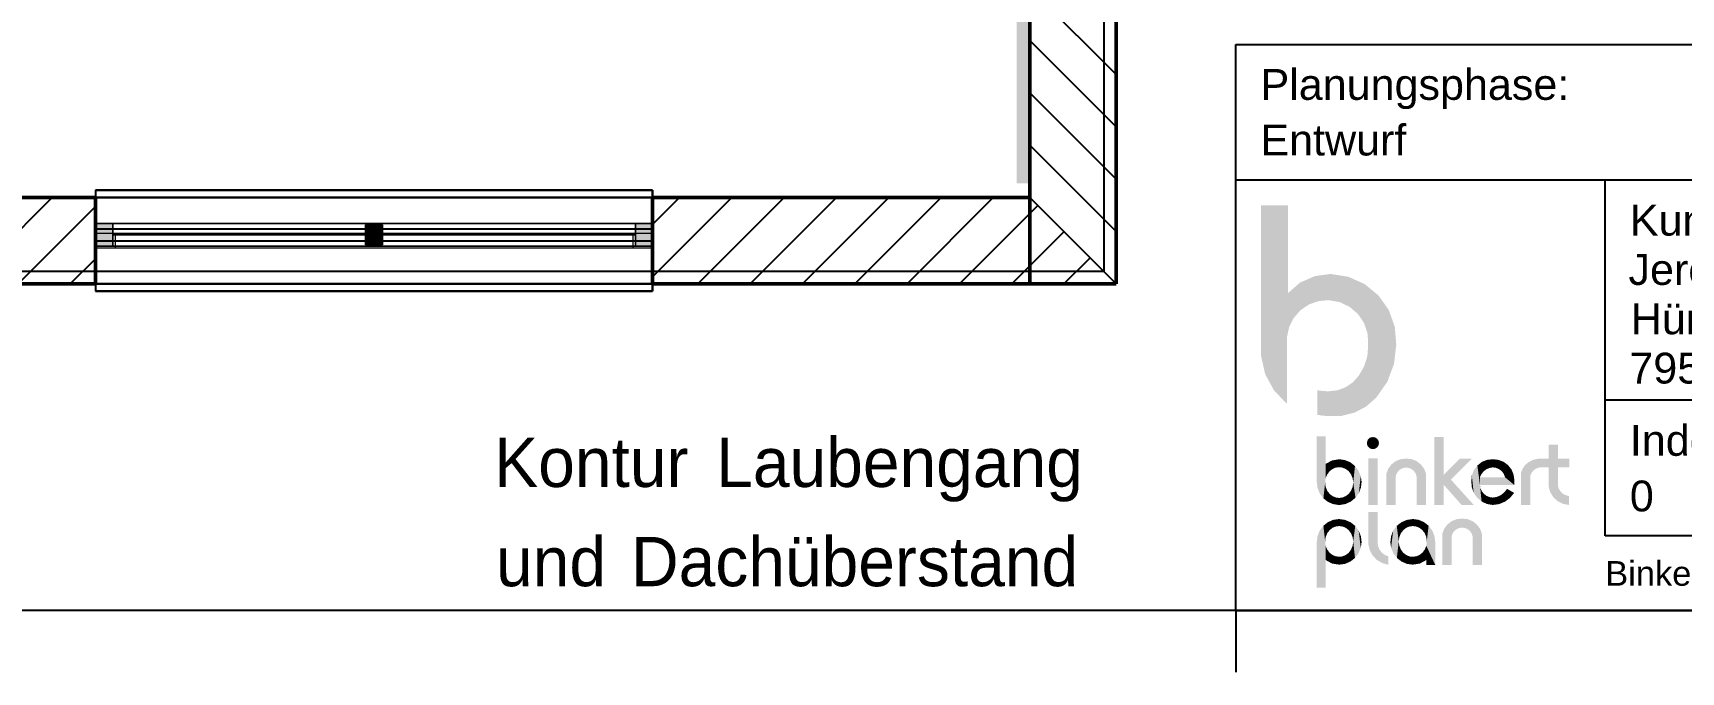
# Model space of a CAD drawing. Extents: x 0 to 756, y -25 to 420.
# Drawn here: x 306.4 to 440.1, y 0 to 51.8 of the extents above; entities that cross this region are included whole.
import ezdxf
from ezdxf.lldxf.tags import DXFTag

# ---------------------------------------------------------------- set-up
doc = ezdxf.new("R2010")
doc.units = 0
doc.layers.get('0').update_dxf_attribs({"lineweight": 25})
doc.layers.get('DEFPOINTS').update_dxf_attribs({"lineweight": 25})
for name, color, linetype, lineweight in [('A_Aussenwand', 7, 'Continuous', 25), ('A_Fenster', 7, 'Continuous', 25), ('ALLGEMEIN01', 7, 'Continuous', 13), ('FENSTER', 7, 'Continuous', 13), ('FENSTERBANK', 7, 'Continuous', 13), ('H_Heizung', 7, 'Continuous', 25), ('PFOSTEN__ST_TZEN', 7, 'Continuous', 13), ('WAND_HOLZ_TRAGEND', 7, 'Continuous', 13), ('X_Plankopf_PB', 7, 'Continuous', 25), ('X_Planrahmen', 7, 'Continuous', 25)]:
    doc.layers.add(name, color=color, linetype=linetype, lineweight=lineweight)
doc.layers.add('A_Geschossdecke', color=7, linetype='Continuous', lineweight=25, true_color=0x008080)
doc.styles.get("Standard").update_dxf_attribs({"font": 'arial.ttf'})
tags = doc.linetypes.add('fein_strichliert', pattern=[4, 1, -2, 1]).pattern_tags.tags
tags[8:9] = [DXFTag(74, 4), DXFTag(75, 0), DXFTag(340, '0'), DXFTag(46, 0.0), DXFTag(50, 0.0), DXFTag(44, 0.0), DXFTag(45, 0.0)]
tags[6:7] = [DXFTag(74, 4), DXFTag(75, 0), DXFTag(340, '0'), DXFTag(46, 0.0), DXFTag(50, 0.0), DXFTag(44, 0.0), DXFTag(45, 0.0)]
tags[4:5] = [DXFTag(74, 4), DXFTag(75, 0), DXFTag(340, '0'), DXFTag(46, 0.0), DXFTag(50, 0.0), DXFTag(44, 0.0), DXFTag(45, 0.0)]

# ---------------------------------------------------------------- blocks, each defined once
blk = doc.blocks.new('Blockreferenz-A0T78OPROY', base_point=(0, -25))
at = {"layer": 'X_Planrahmen', "color": 0, "linetype": 'ByBlock', "lineweight": -2, "ltscale": 0.25}
for p, q in [((589, 5), (20, 5)), ((404, 5), (404, 0))]:
    blk.add_line(p, q, dxfattribs=at)
blk = doc.blocks.new('Blockreferenz-A0T78OPTOY', base_point=(404, 0))
at = {"layer": 'X_Plankopf_PB', "linetype": 'ByBlock', "lineweight": -2, "ltscale": 0.25, "true_color": 0x380282}
for points in [[(414.73, 26.52), (414.69, 27.42), (414.41, 28.28), (413.91, 29.03), (413.23, 29.62), (412.41, 30.01), (411.53, 30.16), (410.7, 30.09), (409.92, 29.81), (409.23, 29.34), (408.69, 28.71), (408.32, 27.97), (408.14, 27.16), (408.14, 21.75), (407.09, 22.84), (406.37, 24.18), (406.04, 25.66), (406.04, 37.86), (408.23, 37.86), (408.23, 30.74), (409.21, 31.59), (410.4, 32.11), (411.68, 32.29), (413.11, 32.06), (414.44, 31.47), (415.56, 30.55), (416.4, 29.37), (416.89, 28), (417.01, 26.56), (416.83, 25), (416.28, 23.53), (415.37, 22.24), (414.57, 21.54), (413.63, 21.04), (412.59, 20.78), (411.53, 20.76), (411.07, 20.79), (410.62, 20.86), (410.62, 22.85), (411.07, 22.79), (411.52, 22.77), (412.24, 22.85), (412.91, 23.1), (413.5, 23.51), (413.98, 24.05), (414.41, 24.81), (414.67, 25.64)], [(414.63, 18.57), (414.65, 18.7), (414.69, 18.82), (414.77, 18.92), (414.87, 19), (414.99, 19.04), (415.12, 19.06), (415.24, 19.04), (415.36, 19), (415.46, 18.92), (415.54, 18.82), (415.59, 18.7), (415.6, 18.57), (415.59, 18.45), (415.54, 18.33), (415.46, 18.23), (415.36, 18.15), (415.24, 18.1), (415.12, 18.09), (414.99, 18.1), (414.87, 18.15), (414.77, 18.23), (414.69, 18.33), (414.65, 18.45)], [(420.09, 13.55), (420.09, 19.07), (420.86, 19.07), (420.86, 16.01), (422.16, 17.31), (423.14, 17.31), (421.44, 15.61), (423.3, 13.55), (422.31, 13.55), (420.86, 15.19), (420.86, 13.55)], [(427.12, 13.55), (427.12, 16.15), (427.25, 16.47), (427.44, 16.76), (427.7, 17), (428.11, 17.21), (428.56, 17.31), (429.36, 17.31), (429.36, 18.44), (430.12, 18.44), (430.12, 17.31), (431.06, 17.31), (431.06, 16.6), (430.12, 16.6), (430.12, 15.12), (430.2, 14.87), (430.34, 14.64), (430.53, 14.46), (430.76, 14.34), (431.02, 14.28), (431.02, 13.55), (430.54, 13.64), (430.1, 13.86), (429.74, 14.19), (429.49, 14.61), (429.36, 15.08), (429.36, 16.6), (428.64, 16.6), (428.39, 16.52), (428.17, 16.38), (427.99, 16.17), (427.88, 15.93), (427.88, 13.55)], [(418.66, 15.85), (418.6, 16.06), (418.49, 16.25), (418.33, 16.41), (418.14, 16.52), (417.92, 16.57), (417.7, 16.57), (417.49, 16.52), (417.3, 16.41), (417.14, 16.25), (417.02, 16.06), (416.96, 15.85), (416.96, 13.55), (416.2, 13.55), (416.2, 16.08), (416.36, 16.49), (416.62, 16.84), (416.97, 17.11), (417.38, 17.27), (417.81, 17.31), (418.25, 17.27), (418.66, 17.11), (419, 16.84), (419.27, 16.49), (419.42, 16.08), (419.42, 13.55), (418.66, 13.55)], [(415.5, 12.97), (415.5, 10.57), (415.52, 10.25), (415.64, 9.95), (415.83, 9.69), (416.08, 9.5), (416.38, 9.38), (416.38, 8.7), (415.89, 8.83), (415.45, 9.08), (415.1, 9.44), (414.86, 9.88), (414.74, 10.37), (414.74, 12.97)], [(420.74, 11.21), (420.9, 11.62), (421.16, 11.97), (421.51, 12.24), (421.92, 12.4), (422.35, 12.45), (422.79, 12.4), (423.2, 12.24), (423.54, 11.97), (423.81, 11.62), (423.96, 11.21), (423.96, 8.69), (423.2, 8.69), (423.2, 10.99), (423.14, 11.2), (423.03, 11.39), (422.87, 11.54), (422.68, 11.65), (422.46, 11.7), (422.24, 11.7), (422.03, 11.65), (421.84, 11.54), (421.68, 11.39), (421.56, 11.2), (421.5, 10.99), (421.5, 8.69), (420.74, 8.69)]]:
    blk.add_hatch(color=196, dxfattribs=at).paths.add_polyline_path(points)
at = {"layer": 'X_Plankopf_PB', "color": 0, "linetype": 'ByBlock', "lineweight": -2, "ltscale": 0.25}
for p, q in [((404, 5), (404, 50.91)), ((404, 50.91), (589, 50.91)), ((589, 39.9), (404, 39.9)), ((433.96, 11.04), (433.96, 39.9)), ((589, 22.05), (433.96, 22.05)), ((589, 11.04), (433.96, 11.04)), ((404, 5), (589, 5))]:
    blk.add_line(p, q, dxfattribs=at)
at = {"layer": 'X_Plankopf_PB', "color": 196, "linetype": 'ByBlock', "lineweight": -2, "ltscale": 0.25, "true_color": 0x380282}
for points in [[(411.29, 19.12), (410.62, 14.94), (410.56, 15.43)], [(411.29, 19.12), (410.56, 15.43), (410.56, 19.12)], [(411.29, 19.12), (410.8, 14.48), (410.62, 14.94)], [(411.29, 19.12), (411.1, 14.09), (410.8, 14.48)], [(411.29, 19.12), (411.24, 15.37), (411.1, 14.09)], [(411.28, 15.72), (411.29, 19.12), (411.24, 15.37)], [(411.29, 16.89), (411.28, 15.72), (411.29, 19.12)], [(411.41, 16.03), (411.29, 16.89), (411.28, 15.72)], [(411.8, 17.16), (411.41, 16.03), (411.29, 16.89)], [(411.61, 16.29), (411.8, 17.16), (411.41, 16.03)], [(411.84, 16.47), (411.61, 16.29), (411.8, 17.16)], [(412.38, 17.26), (411.84, 16.47), (411.8, 17.16)], [(412.38, 17.26), (412.09, 16.58), (411.84, 16.47)], [(412.38, 17.26), (412.38, 16.61), (412.09, 16.58)], [(412.52, 16.6), (412.38, 16.61), (412.38, 17.26)], [(412.52, 16.6), (412.38, 17.26), (412.85, 17.19)], [(412.52, 16.6), (412.85, 17.19), (412.65, 16.58)], [(412.91, 16.47), (412.65, 16.58), (412.85, 17.19)], [(412.91, 16.47), (412.85, 17.19), (413.29, 17.01)], [(412.91, 16.47), (413.29, 17.01), (413.15, 16.29)], [(413.34, 16.03), (413.15, 16.29), (413.29, 17.01)], [(413.34, 16.03), (413.29, 17.01), (413.66, 16.71)], [(413.34, 16.03), (413.66, 16.71), (413.47, 15.72)], [(413.66, 16.71), (413.52, 15.37), (413.47, 15.72)], [(413.7, 14.13), (413.66, 16.71), (413.52, 15.37)], [(413.95, 16.33), (413.7, 14.13), (413.66, 16.71)], [(413.97, 14.51), (413.95, 16.33), (413.7, 14.13)], [(414.13, 15.89), (413.97, 14.51), (413.95, 16.33)], [(414.74, 13.55), (414.74, 17.32), (415.5, 13.55), (415.5, 17.32)], [(423.14, 15.95), (423.29, 14.55), (423.31, 16.38)], [(423.29, 14.55), (423.31, 16.38), (423.56, 14.15)], [(423.31, 16.38), (423.56, 14.15), (423.59, 16.75)], [(423.56, 14.15), (423.59, 16.75), (423.93, 13.84)], [(423.95, 17.04), (423.8, 15.8), (423.59, 16.75)], [(423.8, 15.8), (423.59, 16.75), (423.8, 15.17)], [(423.59, 16.75), (423.8, 15.17), (423.93, 13.84)], [(423.92, 16.05), (423.95, 17.04), (423.8, 15.8)], [(424.09, 16.27), (423.92, 16.05), (423.95, 17.04)], [(424.09, 16.27), (423.95, 17.04), (424.38, 17.21)], [(424.09, 16.27), (424.38, 17.21), (424.31, 16.44)], [(424.56, 16.55), (424.31, 16.44), (424.38, 17.21)], [(424.56, 16.55), (424.38, 17.21), (424.85, 17.26)], [(424.56, 16.55), (424.85, 17.26), (424.84, 16.6)], [(424.84, 16.6), (424.85, 17.26), (425.11, 16.56)], [(424.85, 17.26), (425.11, 16.56), (425.29, 17.21)], [(425.11, 16.56), (425.29, 17.21), (425.36, 16.45)], [(425.29, 17.21), (425.36, 16.45), (425.72, 17.05)], [(425.36, 16.45), (425.72, 17.05), (425.58, 16.28)], [(425.74, 16.06), (425.58, 16.28), (425.72, 17.05)], [(425.74, 16.06), (425.72, 17.05), (426.08, 16.78)], [(425.74, 16.06), (426.08, 16.78), (425.83, 15.8)], [(426.59, 15.17), (425.83, 15.8), (426.08, 16.78)], [(426.59, 15.17), (426.08, 16.78), (426.36, 16.43)], [(426.59, 15.17), (426.36, 16.43), (426.53, 16.01)], [(411.24, 15.37), (411.1, 14.09), (411.28, 15.02)], [(411.45, 13.81), (411.1, 14.09), (411.28, 15.02)], [(411.45, 13.81), (411.28, 15.02), (411.41, 14.7)], [(413.34, 14.7), (413.7, 14.13), (413.47, 15.02)], [(413.7, 14.13), (413.47, 15.02), (413.52, 15.37)], [(414.14, 14.95), (414.13, 15.89), (413.97, 14.51)], [(414.2, 15.42), (414.14, 14.95), (414.13, 15.89)], [(423.14, 15.95), (423.13, 15), (423.1, 15.48)], [(423.13, 15), (423.14, 15.95), (423.29, 14.55)], [(426.59, 15.17), (423.8, 15.17), (423.8, 15.8)], [(426.59, 15.17), (423.8, 15.8), (425.83, 15.8)], [(423.8, 15.17), (423.93, 13.84), (423.84, 14.91)], [(423.93, 13.84), (423.84, 14.91), (423.95, 14.67)], [(425.78, 14.58), (425.83, 13.82), (426, 14.86)], [(425.83, 13.82), (426, 14.86), (426.25, 14.13)], [(426, 14.86), (426.25, 14.13), (426.57, 14.53)], [(426.59, 15.17), (426.53, 16.01), (426.59, 15.56)], [(411.45, 13.81), (411.41, 14.7), (411.61, 14.45)], [(411.45, 13.81), (411.61, 14.45), (411.86, 13.63)], [(411.61, 14.45), (411.84, 14.27), (411.86, 13.63)], [(411.84, 14.27), (411.86, 13.63), (412.09, 14.16)], [(411.86, 13.63), (412.09, 14.16), (412.31, 13.55)], [(412.09, 14.16), (412.31, 13.55), (412.38, 14.12)], [(412.31, 13.55), (412.38, 14.12), (412.44, 13.55)], [(412.38, 14.12), (412.44, 13.55), (412.66, 14.16)], [(412.44, 13.55), (412.66, 14.16), (412.9, 13.63)], [(412.66, 14.16), (412.9, 13.63), (412.91, 14.27)], [(412.9, 13.63), (412.91, 14.27), (413.33, 13.83)], [(412.91, 14.27), (413.15, 14.45), (413.33, 13.83)], [(413.15, 14.45), (413.33, 13.83), (413.34, 14.7)], [(413.33, 13.83), (413.34, 14.7), (413.7, 14.13)], [(424.36, 13.63), (423.93, 13.84), (423.95, 14.67)], [(424.36, 13.63), (423.95, 14.67), (424.12, 14.46)], [(424.36, 13.63), (424.12, 14.46), (424.33, 14.29)], [(424.36, 13.63), (424.33, 14.29), (424.57, 14.19)], [(424.36, 13.63), (424.57, 14.19), (424.84, 13.55)], [(424.57, 14.19), (424.84, 14.15), (424.84, 13.55)], [(424.84, 14.15), (424.84, 13.55), (425.19, 14.21)], [(424.84, 13.55), (425.19, 14.21), (425.35, 13.62)], [(425.19, 14.21), (425.35, 13.62), (425.51, 14.36)], [(425.35, 13.62), (425.51, 14.36), (425.83, 13.82)], [(425.51, 14.36), (425.78, 14.58), (425.83, 13.82)], [(411.47, 12.16), (411.28, 10.94), (411.1, 11.87)], [(411.41, 11.26), (411.47, 12.16), (411.28, 10.94)], [(411.61, 11.51), (411.41, 11.26), (411.47, 12.16)], [(411.91, 12.35), (411.61, 11.51), (411.47, 12.16)], [(411.91, 12.35), (411.84, 11.7), (411.61, 11.51)], [(411.91, 12.35), (412.09, 11.8), (411.84, 11.7)], [(411.91, 12.35), (412.38, 12.41), (412.09, 11.8)], [(412.38, 12.41), (412.38, 11.84), (412.09, 11.8)], [(412.85, 12.34), (412.66, 11.8), (412.38, 12.41)], [(412.66, 11.8), (412.38, 12.41), (412.38, 11.84)], [(412.91, 11.7), (412.85, 12.34), (412.66, 11.8)], [(413.3, 12.15), (412.91, 11.7), (412.85, 12.34)], [(413.3, 12.15), (413.15, 11.51), (412.91, 11.7)], [(413.34, 11.26), (413.3, 12.15), (413.15, 11.51)], [(413.68, 11.86), (413.34, 11.26), (413.3, 12.15)], [(417.05, 11.86), (417.26, 10.94), (417.43, 12.15)], [(417.26, 10.94), (417.43, 12.15), (417.39, 11.26)], [(417.58, 11.51), (417.39, 11.26), (417.43, 12.15)], [(417.58, 11.51), (417.43, 12.15), (417.87, 12.34)], [(417.58, 11.51), (417.87, 12.34), (417.82, 11.7)], [(418.07, 11.8), (417.82, 11.7), (417.87, 12.34)], [(418.07, 11.8), (417.87, 12.34), (418.35, 12.41)], [(418.07, 11.8), (418.35, 12.41), (418.35, 11.84)], [(418.82, 12.35), (418.35, 11.84), (418.35, 12.41)], [(418.82, 12.35), (418.64, 11.8), (418.35, 11.84)], [(418.82, 12.35), (418.89, 11.7), (418.64, 11.8)], [(418.82, 12.35), (419.26, 12.16), (418.89, 11.7)], [(419.26, 12.16), (419.12, 11.51), (418.89, 11.7)], [(419.32, 11.26), (419.26, 12.16), (419.12, 11.51)], [(419.63, 11.87), (419.32, 11.26), (419.26, 12.16)], [(411.29, 6.84), (410.56, 10.53), (410.62, 11.02)], [(411.29, 6.84), (410.62, 11.02), (410.8, 11.48)], [(411.29, 6.84), (410.8, 11.48), (411.1, 11.87)], [(411.28, 10.94), (411.1, 11.87), (411.24, 10.59)], [(411.1, 11.87), (411.24, 10.59), (411.29, 6.84)], [(413.47, 10.94), (413.68, 11.86), (413.34, 11.26)], [(413.52, 10.59), (413.47, 10.94), (413.68, 11.86)], [(413.52, 10.59), (413.66, 9.25), (413.68, 11.86)], [(413.66, 9.25), (413.68, 11.86), (413.95, 9.63)], [(413.68, 11.86), (413.95, 9.63), (413.96, 11.47)], [(413.95, 9.63), (413.96, 11.47), (414.13, 10.07)], [(413.96, 11.47), (414.13, 10.07), (414.14, 11.02)], [(414.13, 10.07), (414.14, 11.02), (414.2, 10.54)], [(416.53, 10.54), (416.59, 11.02), (416.59, 10.07)], [(416.59, 11.02), (416.59, 10.07), (416.76, 11.47)], [(416.59, 10.07), (416.76, 11.47), (416.78, 9.63)], [(416.76, 11.47), (416.78, 9.63), (417.05, 11.86)], [(416.78, 9.63), (417.05, 11.86), (417.06, 9.25)], [(417.06, 9.25), (417.21, 10.59), (417.05, 11.86)], [(417.21, 10.59), (417.05, 11.86), (417.26, 10.94)], [(419.45, 10.94), (419.63, 11.87), (419.32, 11.26)], [(419.49, 10.59), (419.45, 10.94), (419.63, 11.87)], [(420.17, 8.69), (419.49, 10.59), (419.63, 11.87)], [(420.17, 8.69), (419.63, 11.87), (419.93, 11.48)], [(420.17, 8.69), (419.93, 11.48), (420.11, 11.02)], [(420.17, 8.69), (420.11, 11.02), (420.17, 10.53)], [(411.29, 6.84), (410.56, 6.84), (410.56, 10.53)], [(411.24, 10.59), (411.29, 6.84), (411.28, 10.24)], [(411.29, 6.84), (411.28, 10.24), (411.29, 9.08)], [(411.28, 10.24), (411.29, 9.08), (411.41, 9.93)], [(411.29, 9.08), (411.41, 9.93), (411.8, 8.8)], [(411.41, 9.93), (411.8, 8.8), (411.61, 9.67)], [(411.8, 8.8), (411.61, 9.67), (411.84, 9.49)], [(412.38, 8.71), (411.8, 8.8), (411.84, 9.49)], [(412.38, 8.71), (411.84, 9.49), (412.09, 9.39)], [(412.38, 8.71), (412.09, 9.39), (412.38, 9.35)], [(412.85, 8.77), (412.52, 9.36), (412.65, 9.38)], [(412.85, 8.77), (412.65, 9.38), (412.91, 9.49)], [(412.85, 8.77), (412.91, 9.49), (413.29, 8.96)], [(412.91, 9.49), (413.15, 9.67), (413.29, 8.96)], [(413.15, 9.67), (413.29, 8.96), (413.34, 9.93)], [(413.29, 8.96), (413.34, 9.93), (413.66, 9.25)], [(413.34, 9.93), (413.66, 9.25), (413.47, 10.24)], [(413.47, 10.24), (413.52, 10.59), (413.66, 9.25)], [(417.26, 10.24), (417.06, 9.25), (417.21, 10.59)], [(417.44, 8.96), (417.26, 10.24), (417.06, 9.25)], [(417.39, 9.93), (417.44, 8.96), (417.26, 10.24)], [(417.44, 8.96), (417.39, 9.93), (417.58, 9.67)], [(417.88, 8.77), (417.44, 8.96), (417.58, 9.67)], [(417.88, 8.77), (417.58, 9.67), (417.82, 9.49)], [(417.88, 8.77), (417.82, 9.49), (418.08, 9.38)], [(417.88, 8.77), (418.08, 9.38), (418.35, 8.71)], [(418.08, 9.38), (418.2, 9.36), (418.35, 8.71)], [(418.35, 9.35), (418.93, 8.8), (418.64, 9.39)], [(418.64, 9.39), (418.89, 9.49), (418.93, 8.8)], [(418.89, 9.49), (418.93, 8.8), (419.12, 9.67)], [(418.93, 8.8), (419.12, 9.67), (419.44, 9.08)], [(419.12, 9.67), (419.44, 9.08), (419.32, 9.93)], [(419.44, 9.08), (419.32, 9.93), (419.45, 10.24)], [(420.17, 8.69), (419.44, 9.08), (419.45, 10.24)], [(420.17, 8.69), (419.45, 10.24), (419.49, 10.59)], [(412.85, 8.77), (412.38, 8.71), (412.52, 9.36)], [(412.38, 8.71), (412.38, 9.35), (412.52, 9.36)], [(418.2, 9.36), (418.35, 8.71), (418.35, 9.35)], [(418.35, 8.71), (418.35, 9.35), (418.93, 8.8)], [(420.17, 8.69), (419.44, 8.69), (419.44, 9.08)]]:
    blk.add_solid(points, dxfattribs=at)
at = {"layer": 'X_Plankopf_PB', "color": 0, "linetype": 'ByBlock', "lineweight": -2, "ltscale": 0.25, "attachment_point": 1}
for s, insert, char_height in [('{\\fArial;Planungsphase:}', (406, 48.91), 2.5), ('{\\fArial;Kunde:}', (435.96, 37.9), 2.5), ('{\\fArial;Index:}', (435.96, 20.04), 2.5), ('{\\fArial;0}', (435.96, 15.53), 2.5), ('{\\fArial;Binkert Plan GmbH, Am Riedbach 3, 79774 Albbruck-Birndorf, +49 7753 97779 0, info@binkertplan.de, www.binkertplan.de}', (433.96, 9), 2)]:
    blk.add_mtext(s, dxfattribs=dict(at, insert=insert, char_height=char_height))
at = {"layer": 'X_Plankopf_PB', "color": 0, "lineweight": -2, "char_height": 2.5, "attachment_point": 1}
for s, insert in [('{\\fArial;Entwurf}', (405.99, 44.4)), ('{\\fArial;Jeremy Tammik}', (435.85, 33.9)), ('{\\fArial;Hünerbergweg 30}', (436.03, 29.9)), ('{\\fArial;79539 Lörrach}', (435.92, 25.9))]:
    blk.add_mtext(s, dxfattribs=dict(at, insert=insert))
blk = doc.blocks.new('Referenz-A0T78OQ1OY')
at = {"layer": 'ALLGEMEIN01', "color": 0}
blk.add_line((387.28, 38.48), (387.28, 384.53), dxfattribs=at)
at = {"layer": 'DEFPOINTS', "color": 0, "linetype": 'Continuous', "lineweight": -2, "ltscale": 0.25}
for p, q in [((387.28, 38.48), (387.28, 38.48)), ((387.28, 38.48), (387.28, 38.48)), ((387.28, 38.48), (387.28, 38.48)), ((387.28, 38.48), (387.28, 38.48)), ((387.28, 38.48), (387.28, 38.48)), ((387.28, 38.48), (387.28, 38.48)), ((394.28, 31.48), (394.28, 31.48)), ((394.28, 31.48), (394.28, 31.48)), ((394.28, 31.48), (394.28, 31.48)), ((394.28, 31.48), (394.28, 31.48)), ((394.28, 31.48), (394.28, 31.48)), ((394.28, 31.48), (394.28, 31.48))]:
    blk.add_line(p, q, dxfattribs=at)
at = {"layer": 'DEFPOINTS', "color": 0, "linetype": 'Continuous', "lineweight": 18, "ltscale": 0.18}
for p, q in [((311.48, 31.48), (311.48, 31.48)), ((311.48, 31.48), (311.48, 31.48)), ((356.68, 31.48), (356.68, 31.48)), ((356.68, 31.48), (356.68, 31.48)), ((387.28, 31.48), (387.28, 31.48)), ((387.28, 31.48), (387.28, 31.48)), ((394.28, 31.48), (394.28, 31.48))]:
    blk.add_line(p, q, dxfattribs=at)
at = {"layer": 'FENSTER', "color": 0, "linetype": 'Continuous', "ltscale": 0.13}
for p, q in [((311.48, 36.38), (312.88, 36.38)), ((311.48, 34.54), (311.48, 36.38)), ((311.48, 36.38), (311.48, 34.54)), ((312.88, 36.38), (311.48, 36.38)), ((311.48, 34.54), (311.48, 36.38)), ((311.48, 36.38), (312.88, 36.38)), ((311.48, 36.38), (311.48, 36.38)), ((312.88, 36.38), (312.88, 34.54)), ((312.88, 36.38), (355.28, 36.38)), ((312.88, 34.54), (312.88, 36.38)), ((312.88, 34.54), (312.88, 36.38)), ((312.88, 34.54), (312.88, 36.38)), ((312.88, 36.38), (312.88, 36.38)), ((312.88, 36.38), (312.88, 34.54)), ((355.28, 36.38), (312.88, 36.38)), ((312.88, 34.54), (312.88, 36.38)), ((312.88, 36.38), (355.28, 36.38)), ((312.88, 36.38), (312.88, 36.38)), ((312.88, 36.38), (312.88, 34.54)), ((355.28, 36.38), (312.88, 36.38)), ((312.88, 34.54), (312.88, 36.38)), ((312.88, 36.38), (355.28, 36.38)), ((312.88, 36.38), (312.88, 36.38)), ((334.78, 36.26), (333.38, 36.26)), ((333.38, 36.26), (333.38, 34.66)), ((333.38, 36.26), (334.78, 36.26)), ((333.38, 34.66), (333.38, 36.26)), ((333.38, 36.26), (333.38, 34.66)), ((334.78, 36.26), (333.38, 36.26)), ((333.38, 34.66), (333.38, 36.26)), ((333.38, 36.26), (334.78, 36.26)), ((333.38, 36.26), (333.38, 36.26)), ((334.78, 34.66), (334.78, 36.26)), ((334.78, 36.26), (334.78, 34.66)), ((334.78, 34.66), (334.78, 36.26)), ((334.78, 34.66), (334.78, 36.26)), ((334.78, 36.26), (334.78, 36.26)), ((355.28, 36.38), (356.68, 36.38)), ((355.28, 34.54), (355.28, 36.38)), ((355.28, 36.38), (355.28, 34.54)), ((355.28, 36.38), (355.28, 34.54)), ((356.68, 36.38), (355.28, 36.38)), ((355.28, 34.54), (355.28, 36.38)), ((355.28, 36.38), (356.68, 36.38)), ((355.28, 36.38), (355.28, 36.38)), ((355.28, 34.54), (355.28, 36.38)), ((355.28, 34.54), (355.28, 36.38)), ((355.28, 36.38), (355.28, 36.38)), ((355.28, 34.54), (355.28, 36.38)), ((355.28, 34.54), (355.28, 36.38)), ((355.28, 36.38), (355.28, 36.38)), ((356.68, 36.38), (356.68, 34.54)), ((356.68, 34.54), (356.68, 36.38)), ((356.68, 34.54), (356.68, 36.38)), ((356.68, 36.38), (356.68, 36.38)), ((312.88, 35.46), (333.38, 35.46)), ((333.38, 35.46), (312.88, 35.46)), ((312.88, 35.46), (312.88, 35.46)), ((333.38, 35.46), (333.38, 35.46)), ((334.78, 35.46), (355.28, 35.46)), ((355.28, 35.46), (334.78, 35.46)), ((334.78, 35.46), (334.78, 35.46)), ((355.28, 35.46), (355.28, 35.46)), ((312.88, 34.54), (311.48, 34.54)), ((311.48, 34.54), (312.88, 34.54)), ((311.48, 34.54), (312.88, 34.54)), ((311.48, 34.54), (311.48, 34.54)), ((355.28, 34.54), (312.88, 34.54)), ((312.88, 34.54), (312.88, 34.54)), ((312.88, 34.54), (355.28, 34.54)), ((312.88, 34.54), (355.28, 34.54)), ((312.88, 34.54), (312.88, 34.54)), ((312.88, 34.54), (355.28, 34.54)), ((312.88, 34.54), (355.28, 34.54)), ((312.88, 34.54), (312.88, 34.54)), ((333.38, 34.66), (334.78, 34.66)), ((334.78, 34.66), (333.38, 34.66)), ((333.38, 34.66), (334.78, 34.66)), ((333.38, 34.66), (334.78, 34.66)), ((333.38, 34.66), (333.38, 34.66)), ((334.78, 34.66), (334.78, 34.66)), ((356.68, 34.54), (355.28, 34.54)), ((355.28, 34.54), (356.68, 34.54)), ((355.28, 34.54), (356.68, 34.54)), ((355.28, 34.54), (355.28, 34.54)), ((355.28, 34.54), (355.28, 34.54)), ((355.28, 34.54), (355.28, 34.54)), ((356.68, 34.54), (356.68, 34.54))]:
    blk.add_line(p, q, dxfattribs=at)
for points in [[(311.48, 34.54), (312.88, 34.54), (311.48, 36.38)], [(312.88, 34.54), (312.88, 36.38), (311.48, 36.38)], [(333.38, 34.66), (334.78, 34.66), (333.38, 36.26)], [(334.78, 34.66), (334.78, 36.26), (333.38, 36.26)], [(355.28, 34.54), (356.68, 34.54), (355.28, 36.38)], [(356.68, 34.54), (356.68, 36.38), (355.28, 36.38)]]:
    blk.add_solid(points, dxfattribs=at)
at = {"layer": 'FENSTERBANK', "color": 0, "lineweight": -2}
for p, q in [((311.48, 39.08), (311.48, 35.96)), ((356.68, 39.08), (311.48, 39.08)), ((311.48, 39.08), (311.48, 39.08)), ((311.48, 39.08), (311.48, 38.48)), ((311.48, 39.08), (356.68, 39.08)), ((356.68, 35.96), (356.68, 39.08)), ((356.68, 39.08), (356.68, 38.48)), ((356.68, 39.08), (356.68, 39.08)), ((311.48, 38.48), (311.48, 35.96)), ((311.48, 38.48), (311.48, 38.48)), ((311.48, 38.48), (356.68, 38.48)), ((356.68, 38.48), (311.48, 38.48)), ((356.68, 38.48), (356.68, 38.48)), ((356.68, 38.48), (356.68, 35.96)), ((311.48, 35.96), (356.68, 35.96)), ((311.48, 35.96), (311.48, 35.96)), ((311.48, 35.96), (356.68, 35.96)), ((311.48, 34.96), (311.48, 30.88)), ((356.68, 34.96), (311.48, 34.96)), ((311.48, 34.96), (311.48, 34.96)), ((311.48, 34.96), (311.48, 31.48)), ((356.68, 34.96), (311.48, 34.96)), ((356.68, 35.96), (356.68, 35.96)), ((356.68, 30.88), (356.68, 34.96)), ((356.68, 34.96), (356.68, 34.96)), ((356.68, 34.96), (356.68, 31.48)), ((311.48, 31.48), (311.48, 30.88)), ((311.48, 31.48), (311.48, 31.48)), ((311.48, 31.48), (356.68, 31.48)), ((356.68, 31.48), (311.48, 31.48)), ((311.48, 30.88), (356.68, 30.88)), ((311.48, 30.88), (311.48, 30.88)), ((356.68, 30.88), (311.48, 30.88)), ((356.68, 31.48), (356.68, 31.48)), ((356.68, 31.48), (356.68, 30.88)), ((356.68, 30.88), (356.68, 30.88))]:
    blk.add_line(p, q, dxfattribs=at)
at = {"layer": 'FENSTERBANK', "color": 0, "lineweight": 18}
for p, q in [((311.48, 38.48), (356.68, 38.48)), ((311.48, 31.48), (356.68, 31.48))]:
    blk.add_line(p, q, dxfattribs=at)
at = {"layer": 'WAND_HOLZ_TRAGEND', "color": 0, "lineweight": 50}
for p, q in [((387.28, 391.53), (387.28, 31.48)), ((394.28, 31.48), (394.28, 391.53)), ((387.28, 31.48), (387.28, 55.48)), ((394.28, 55.48), (394.28, 31.48)), ((311.48, 38.48), (303.48, 38.48)), ((311.48, 38.48), (303.48, 38.48)), ((311.48, 31.48), (311.48, 38.48)), ((311.48, 38.48), (311.48, 38.48)), ((311.48, 31.48), (311.48, 38.48)), ((356.68, 38.48), (356.68, 31.48)), ((387.28, 38.48), (356.68, 38.48)), ((356.68, 38.48), (356.68, 31.48)), ((356.68, 38.48), (356.68, 38.48)), ((387.28, 38.48), (356.68, 38.48)), ((387.28, 31.48), (387.28, 38.48)), ((387.28, 38.48), (387.28, 38.48)), ((387.28, 31.48), (387.28, 38.48)), ((303.48, 31.48), (311.48, 31.48)), ((303.48, 31.48), (311.48, 31.48)), ((311.48, 31.48), (311.48, 31.48)), ((356.68, 31.48), (387.28, 31.48)), ((356.68, 31.48), (356.68, 31.48)), ((356.68, 31.48), (387.28, 31.48)), ((387.28, 31.48), (387.28, 31.48)), ((387.28, 31.48), (394.28, 31.48)), ((387.28, 31.48), (387.28, 31.48)), ((387.28, 31.48), (394.28, 31.48)), ((394.28, 31.48), (394.28, 31.48))]:
    blk.add_line(p, q, dxfattribs=at)
at = {"layer": 'PFOSTEN__ST_TZEN', "color": 0, "lineweight": -2, "char_height": 4, "attachment_point": 1}
for s, insert in [('{\\fPosterama Text Light;Kontur}', (343.83, 19.01)), ('{\\fPosterama Text Light;Laubengang}', (361.84, 19.01)), ('{\\fPosterama Text Light;und}', (343.98, 10.96)), ('{\\fPosterama Text Light;Dachüberstand}', (354.93, 10.96))]:
    blk.add_mtext(s, dxfattribs=dict(at, insert=insert))
blk = doc.blocks.new('Wand-A0T78OQFOY', base_point=(387.28, 31.48))
at = {"color": 0, "linetype": 'ByBlock', "lineweight": -2, "ltscale": 0.25}
for p, q in [((387.28, 55.48), (387.28, 38.48)), ((394.28, 55.48), (394.28, 31.48))]:
    blk.add_line(p, q, dxfattribs=at)
at = {"color": 0, "lineweight": -2}
for p, q in [((387.28, 55.46), (394.28, 48.46)), ((387.28, 51.22), (394.28, 44.22)), ((387.28, 46.98), (394.28, 39.98)), ((387.28, 42.73), (394.28, 35.73)), ((387.28, 38.49), (394.28, 31.49))]:
    blk.add_line(p, q, dxfattribs=at)
blk = doc.blocks.new('Wand-A0T78OQPOY', base_point=(114.28, 31.48))
at = {"color": 0, "lineweight": -2}
for p, q in [((307.96, 38.48), (303.48, 34)), ((311.48, 37.76), (305.2, 31.48)), ((358.87, 38.48), (356.68, 36.29)), ((363.11, 38.48), (356.68, 32.05)), ((367.35, 38.48), (360.35, 31.48)), ((371.6, 38.48), (364.6, 31.48)), ((375.84, 38.48), (368.84, 31.48)), ((380.08, 38.48), (373.08, 31.48)), ((384.32, 38.48), (377.32, 31.48)), ((387.92, 37.83), (381.57, 31.48)), ((390.04, 35.71), (385.81, 31.48)), ((311.48, 33.51), (309.44, 31.48)), ((392.17, 33.59), (390.05, 31.48))]:
    blk.add_line(p, q, dxfattribs=at)
at = {"color": 0, "linetype": 'ByBlock', "lineweight": -2, "ltscale": 0.25}
for p, q in [((311.48, 38.48), (303.48, 38.48)), ((387.28, 38.48), (356.68, 38.48)), ((311.48, 31.48), (303.48, 31.48)), ((394.28, 31.48), (356.68, 31.48))]:
    blk.add_line(p, q, dxfattribs=at)
blk = doc.blocks.new('Fenster-A0T78OQTOY', base_point=(311.48, 31.48))
at = {"color": 0, "linetype": 'ByBlock', "lineweight": -2, "ltscale": 0.25}
for p, q in [((356.68, 38.48), (311.48, 38.48)), ((311.48, 38.48), (311.48, 31.48)), ((356.68, 38.48), (356.68, 31.48)), ((356.68, 31.48), (311.48, 31.48))]:
    blk.add_line(p, q, dxfattribs=at)
at = {"color": 0, "linetype": 'ByBlock', "lineweight": 18, "ltscale": 0.18}
for p, q in [((356.68, 35.58), (311.48, 35.58)), ((313.08, 35.58), (313.08, 34.38)), ((355.08, 35.58), (355.08, 34.38)), ((356.68, 34.38), (311.48, 34.38))]:
    blk.add_line(p, q, dxfattribs=at)
at = {"color": 0, "linetype": 'fein_strichliert', "lineweight": 18, "ltscale": 0.18}
blk.add_line((311.48, 35.58), (311.48, 34.38), dxfattribs=at)
blk = doc.blocks.new('Geschossdecke-A0T78ORTOY', base_point=(115.28, 32.48))
at = {"color": 0, "linetype": 'ByBlock', "lineweight": -2, "ltscale": 0.25}
for p, q in [((393.28, 390.53), (393.28, 32.48)), ((393.28, 32.48), (295.28, 32.48))]:
    blk.add_line(p, q, dxfattribs=at)

msp = doc.modelspace()

# ---------------------------------------------------------------- linework, layer by layer
at = {"layer": 'H_Heizung', "color": 1, "ltscale": 0.25, "true_color": 0xff0000}
for points in [[(386.21, 39.63), (387.21, 39.63), (386.21, 149.02)], [(387.21, 39.63), (386.21, 149.02), (387.21, 149.02)]]:
    msp.add_solid(points, dxfattribs=at)

# ---------------------------------------------------------------- block references
at = {"ltscale": 0.25}
for name, p in [('Blockreferenz-A0T78OPROY', (0, -25)), ('Blockreferenz-A0T78OPTOY', (404, 0))]:
    msp.add_blockref(name, p, dxfattribs=at)
at = {"color": 8, "lineweight": 25, "ltscale": 0.25, "true_color": 0x808080}
msp.add_blockref('Referenz-A0T78OQ1OY', (0, 0), dxfattribs=at)
at = {"layer": 'A_Aussenwand', "ltscale": 0.25}
for name, p in [('Wand-A0T78OQFOY', (387.28, 31.48)), ('Wand-A0T78OQPOY', (114.28, 31.48))]:
    msp.add_blockref(name, p, dxfattribs=at)
at = {"layer": 'A_Fenster', "ltscale": 0.25}
msp.add_blockref('Fenster-A0T78OQTOY', (311.48, 31.48), dxfattribs=at)
at = {"layer": 'A_Geschossdecke', "ltscale": 0.25}
msp.add_blockref('Geschossdecke-A0T78ORTOY', (115.28, 32.48), dxfattribs=at)

doc.saveas('drawing.dxf')
